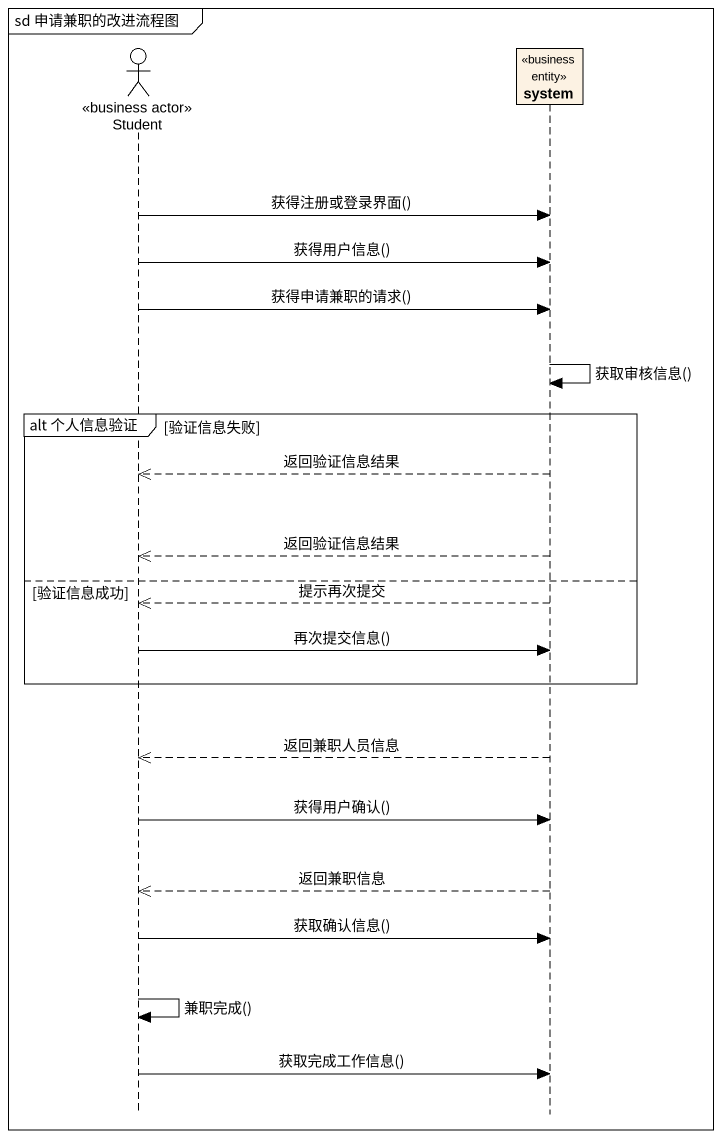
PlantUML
@startuml
mainframe sd 申请兼职的改进流程图
hide footbox
actor Student <<business actor>>
participant system <<business entity>>

Student -> system : 获得注册或登录界面()
Student -> system : 获得用户信息()
Student -> system : 获得申请兼职的请求()
system -> system : 获取审核信息()
group alt 个人信息验证 [验证信息失败]
  system -->> Student : 返回验证信息结果
  system -->> Student : 返回验证信息结果
else 验证信息成功
  system -->> Student : 提示再次提交
  Student -> system : 再次提交信息()
end
system -->> Student : 返回兼职人员信息
Student -> system : 获得用户确认()
system -->> Student : 返回兼职信息
Student -> system : 获取确认信息()
Student -> Student : 兼职完成()
Student -> system : 获取完成工作信息()
@enduml
